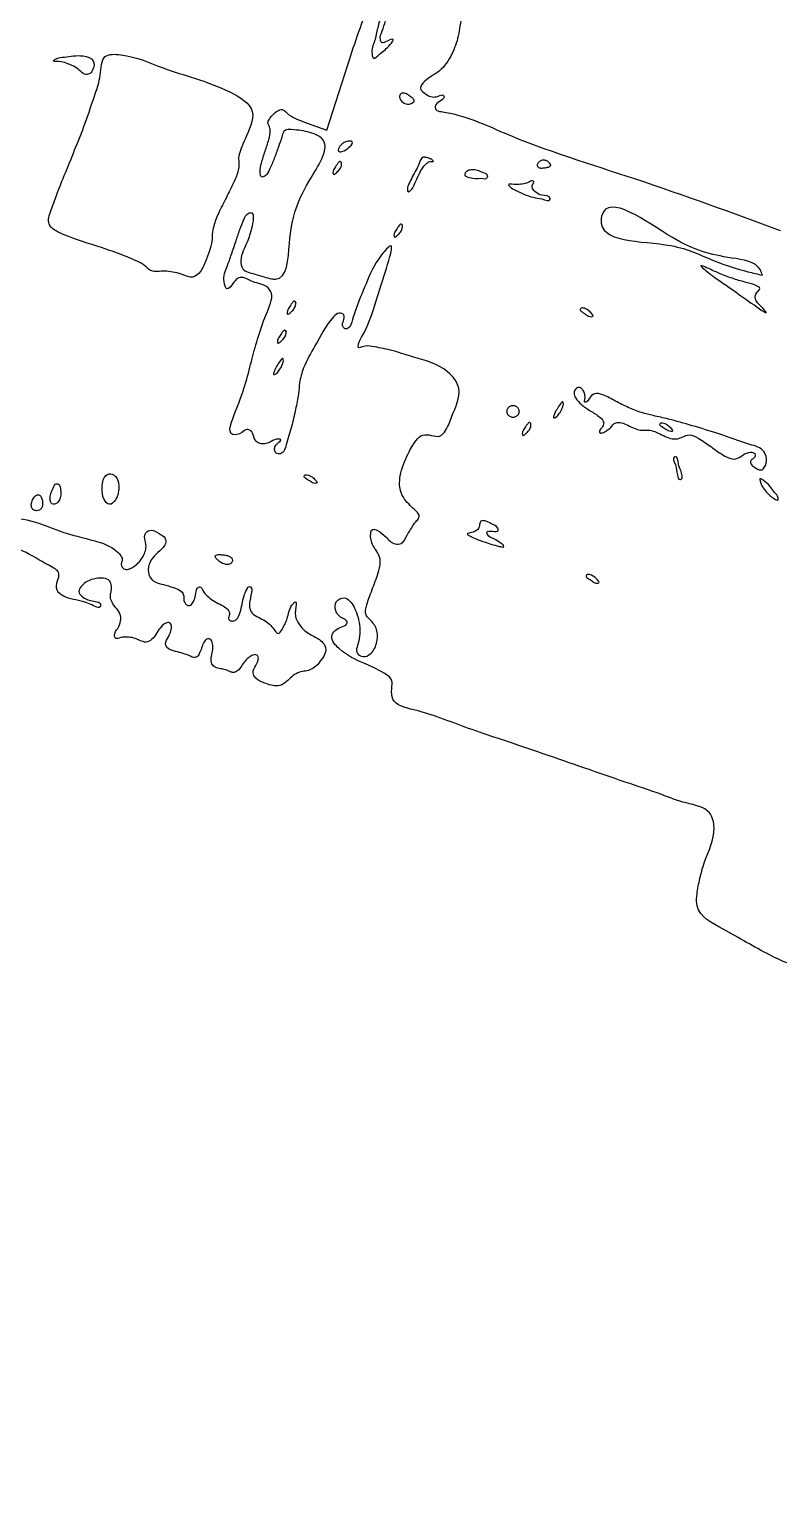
# Model space of a CAD drawing. Extents: x 75.6 to 113.1, y 82.9 to 117.5.
# Drawn here: x 89.19 to 93.35, y 94.57 to 102.77 of the extents above; entities that cross this region are included whole.
import ezdxf

# ---------------------------------------------------------------- set-up
doc = ezdxf.new("R2010")
doc.units = 0
doc.layers.add('Layer_1', color=7, linetype='CONTINUOUS')

msp = doc.modelspace()

# ---------------------------------------------------------------- linework, layer by layer
at = {"layer": 'Layer_1', "color": 7}
for points in [[(89.38389, 102.61503), (89.38386, 102.61473)], [(90.73305, 102.24678), (90.84183, 102.20868), (90.959092, 102.571328)], [(90.96582, 102.114307), (90.965595, 102.114232)], [(90.92466, 102.02877), (90.924885, 102.028545)], [(91.699207, 101.940773), (91.69893, 101.940998)], [(92.037577, 101.826307), (92.037757, 101.826683)], [(91.263345, 101.679847), (91.263645, 101.679622)], [(90.669938, 101.250855), (90.670163, 101.25063)], [(92.31384, 101.189032), (92.31414, 101.189258)], [(90.615637, 101.089448), (90.615862, 101.089223)], [(90.601012, 100.925168), (90.600862, 100.925243)], [(92.15808, 100.684785), (92.15793, 100.68486)], [(91.977217, 100.57611), (91.977442, 100.575885)], [(92.43255, 100.569217), (92.431957, 100.568962)], [(92.699227, 100.580138), (92.699002, 100.579913)], [(90.722122, 100.29156), (90.721972, 100.29126)], [(92.819107, 100.271062), (92.819107, 100.270927)], [(89.59326, 100.221255), (89.59356, 100.221037)], [(91.826032, 99.889335), (91.82574, 99.889185)], [(92.347313, 99.705968), (92.347462, 99.706268)], [(89.680252, 99.436733), (89.680822, 99.436965)]]:
    msp.add_lwpolyline(points, dxfattribs=at)
for points in [[(91.328212, 102.368303)], [(92.08536, 102.009945)], [(91.348492, 101.94837)], [(89.308965, 101.764515)], [(93.264622, 101.401163)], [(93.259155, 101.225318)], [(91.906567, 100.62711)], [(89.209162, 100.157895)], [(93.332392, 100.192065)], [(89.305567, 100.142602)], [(90.220515, 99.839445)]]:
    msp.add_lwpolyline(points, close=True, dxfattribs=at)
at = {"layer": 'Layer_1', "color": 1}
msp.add_open_spline([(106.074617, 88.715588), (104.249354, 87.36335), (100.649104, 84.696121), (94.172017, 82.903995), (87.750406, 83.03344), (82.005764, 85.283429), (77.720631, 89.422948), (75.517658, 94.943519), (75.68874, 101.044047), (78.085845, 106.95001), (82.368448, 112.0185), (88.034386, 115.689566), (94.438585, 117.565183), (100.87869, 117.414553), (106.619057, 115.169462), (110.904213, 111.029918), (113.111088, 105.504876), (112.923489, 99.423268), (110.593048, 93.440943), (107.612551, 90.323953), (106.074617, 88.715588)], degree=3, knots=[0, 0, 0, 0, 6.766367, 13.346357, 19.73316, 25.749556, 31.41027, 37.120766, 43.060724, 49.272926, 55.895829, 62.662196, 69.242186, 75.628989, 81.645385, 87.3061, 93.016595, 98.956553, 105.168756, 111.791658, 111.791658, 111.791658, 111.791658], dxfattribs=at)
at = {"layer": 'Layer_1', "color": 7}
for points, knots in [([(90.959092, 102.571328), (90.97928, 102.634116), (91.015385, 102.74641), (91.069424, 102.889132), (91.094122, 102.972795), (91.143576, 103.042677), (91.187122, 102.977557), (91.163227, 102.918457), (91.144131, 102.847317), (91.124357, 102.778389), (91.110507, 102.702608), (91.086873, 102.653506), (91.101755, 102.595888), (91.152626, 102.649641), (91.179258, 102.6616), (91.224046, 102.723737), (91.176682, 102.706397), (91.148986, 102.685961), (91.134027, 102.724349), (91.153062, 102.763127), (91.169858, 102.821713), (91.196478, 102.884738), (91.227517, 102.946896), (91.247016, 102.997152), (91.267053, 103.036762), (91.251894, 103.057571), (91.244708, 103.085285), (91.27041, 103.128864), (91.297251, 103.18881), (91.338028, 103.249148), (91.37694, 103.29285), (91.413659, 103.317346), (91.44271, 103.305802), (91.455417, 103.328178), (91.436062, 103.345159), (91.426396, 103.367662), (91.422219, 103.39085), (91.425058, 103.410476), (91.438099, 103.423494), (91.455549, 103.416881), (91.463797, 103.404311), (91.47655, 103.379911), (91.489924, 103.411924), (91.481784, 103.460204), (91.525559, 103.549224), (91.564714, 103.617662), (91.633817, 103.661946), (91.65306, 103.6334), (91.665883, 103.651565), (91.669179, 103.671459), (91.67017, 103.698352), (91.667546, 103.723498), (91.633166, 103.756216), (91.710754, 103.859096), (91.773177, 103.956088), (91.860498, 104.063501), (91.917131, 104.08636), (91.936537, 104.114216), (91.909357, 104.110767), (91.887925, 104.121341), (91.894189, 104.159132), (91.934473, 104.237309), (91.962976, 104.329551), (92.116173, 104.425895), (92.059299, 104.275529), (92.034571, 104.21002), (92.017267, 104.162211), (92.002423, 104.129629), (91.987639, 104.082666), (91.962152, 104.001098), (91.926895, 103.881628), (91.883643, 103.752844), (91.834152, 103.640166), (91.77508, 103.547238), (91.714648, 103.49571), (91.692169, 103.411126), (91.75163, 103.398579), (91.776863, 103.394234), (91.799546, 103.384405), (91.766372, 103.363061), (91.743146, 103.287073), (91.674909, 103.119537), (91.624378, 102.961453), (91.591986, 102.838004), (91.581834, 102.788351), (91.57202, 102.715059), (91.539973, 102.627497), (91.476891, 102.532256), (91.402277, 102.499903), (91.347975, 102.441131), (91.403101, 102.39815), (91.445051, 102.385709), (91.490691, 102.41108), (91.497225, 102.382212), (91.467293, 102.368938), (91.442039, 102.349685), (91.447042, 102.316122), (91.607888, 102.295003), (91.935417, 102.132573), (92.591307, 101.934884), (93.097022, 101.748864), (93.362617, 101.651167)], [0, 0, 0, 0, 0.199816, 0.357359, 0.438636, 0.496267, 0.535261, 0.616178, 0.680231, 0.757674, 0.831814, 0.906843, 0.929665, 0.969691, 1.049389, 1.082447, 1.116933, 1.147459, 1.166476, 1.215821, 1.27534, 1.349163, 1.421479, 1.48041, 1.51982, 1.535902, 1.553848, 1.602901, 1.67611, 1.756224, 1.817534, 1.854134, 1.880181, 1.892026, 1.918037, 1.943439, 1.967417, 1.987332, 2.001544, 2.015212, 2.035035, 2.053968, 2.068569, 2.109803, 2.217307, 2.330773, 2.383805, 2.39577, 2.408386, 2.43281, 2.462333, 2.48759, 2.505617, 2.594551, 2.773723, 2.922164, 2.962243, 2.976318, 2.995487, 3.015789, 3.043729, 3.091991, 3.289452, 3.357935, 3.481291, 3.555402, 3.608172, 3.628202, 3.663212, 3.755423, 3.884878, 4.036884, 4.162219, 4.254874, 4.360693, 4.409811, 4.467261, 4.494308, 4.507519, 4.51696, 4.585364, 4.759179, 5.047593, 5.087169, 5.141792, 5.19965, 5.30818, 5.421975, 5.522454, 5.566101, 5.617341, 5.682638, 5.713093, 5.722323, 5.757198, 5.792894, 5.810771, 5.844089, 6.213911, 6.986058, 7.84013, 7.84013, 7.84013, 7.84013]), ([(89.309017, 101.764553), (89.318907, 101.79153), (89.344389, 101.861046), (89.3911, 101.978177), (89.448707, 102.118313), (89.506305, 102.262825), (89.549635, 102.398494), (89.588468, 102.507098), (89.585898, 102.635228), (89.763481, 102.62802), (89.972297, 102.5276), (90.222222, 102.474604), (90.470643, 102.327019), (90.398815, 102.186236), (90.365322, 102.106654), (90.349379, 102.060737), (90.355051, 102.021468), (90.350055, 101.974456), (90.322596, 101.911639), (90.283427, 101.833972), (90.242929, 101.754338), (90.213946, 101.686098), (90.204378, 101.632016), (90.204838, 101.584816), (90.189409, 101.533914), (90.165491, 101.474697), (90.144442, 101.418218), (90.09333, 101.382075), (90.045321, 101.404135), (89.998551, 101.417458), (89.953978, 101.425147), (89.915196, 101.423186), (89.883479, 101.420917), (89.856059, 101.427959), (89.834585, 101.454111), (89.784682, 101.482187), (89.700799, 101.516488), (89.555615, 101.568322), (89.42379, 101.604226), (89.279054, 101.67476), (89.299567, 101.736313), (89.308965, 101.764515)], [0, 0, 0, 0, 0.086193, 0.222101, 0.378371, 0.540208, 0.690873, 0.79811, 0.905927, 0.992458, 1.239961, 1.633117, 1.799668, 1.958141, 2.018882, 2.068759, 2.098862, 2.136565, 2.209037, 2.302369, 2.398201, 2.477172, 2.523496, 2.56188, 2.618051, 2.680951, 2.754646, 2.796234, 2.849928, 2.897879, 2.945662, 2.983863, 3.013995, 3.041486, 3.064082, 3.113, 3.210923, 3.33767, 3.567492, 3.660654, 3.739431, 3.739431, 3.739431, 3.739431]), ([(89.38386, 102.61473), (89.416746, 102.62036), (89.469273, 102.629353), (89.554803, 102.606037), (89.547199, 102.547435), (89.523637, 102.517993), (89.490681, 102.518054), (89.466593, 102.542869), (89.434876, 102.566188), (89.391914, 102.582511), (89.363535, 102.591722), (89.311567, 102.589336), (89.346947, 102.61324), (89.36747, 102.614234), (89.38389, 102.61503)], [0, 0, 0, 0, 0.103657, 0.165569, 0.218628, 0.247708, 0.271869, 0.306687, 0.346795, 0.392117, 0.434662, 0.464812, 0.478088, 0.531225, 0.531225, 0.531225, 0.531225]), ([(91.328227, 102.368378), (91.327618, 102.3718), (91.325846, 102.381746), (91.30995, 102.393862), (91.291794, 102.407281), (91.270944, 102.416833), (91.249566, 102.411896), (91.243079, 102.386305), (91.262819, 102.360404), (91.299417, 102.347103), (91.319014, 102.36153), (91.328212, 102.368303)], [0, 0, 0, 0, 0.010192, 0.029616, 0.055911, 0.07971, 0.096248, 0.113675, 0.148039, 0.184702, 0.217138, 0.217138, 0.217138, 0.217138]), ([(94.470547, 95.12892), (94.473179, 95.140904), (94.478858, 95.166776), (94.492718, 95.20427), (94.510922, 95.238669), (94.525767, 95.271854), (94.516657, 95.307593), (94.487752, 95.327194), (94.459971, 95.349969), (94.443441, 95.38318), (94.440048, 95.458662), (94.514474, 95.591561), (94.587458, 95.787085), (94.676346, 95.947994), (94.719291, 96.041084), (94.736421, 96.074401), (94.722987, 96.098282), (94.688604, 96.123174), (94.741734, 96.194631), (94.781319, 96.248296), (94.823733, 96.299235), (94.847018, 96.331832), (94.843028, 96.358443), (94.82733, 96.369388), (94.829109, 96.389945), (94.856493, 96.429988), (94.895773, 96.520425), (94.938385, 96.656798), (94.961307, 96.787896), (94.984388, 96.895513), (95.015207, 96.978165), (95.055251, 97.056187), (95.088518, 97.121519), (95.112073, 97.17117), (95.105498, 97.217743), (95.075017, 97.265643), (95.106138, 97.332158), (95.148743, 97.373045), (95.195675, 97.370854), (95.207455, 97.412001), (95.194361, 97.451729), (95.190595, 97.501969), (95.203494, 97.549728), (95.226387, 97.588285), (95.272055, 97.618106), (95.23214, 97.664515), (95.125774, 97.673651), (95.023514, 97.716698), (94.889394, 97.756409), (94.900167, 97.825123), (94.906815, 97.858149), (94.901487, 97.888072), (94.875299, 97.882984), (94.846778, 97.877007), (94.802468, 97.886067), (94.755683, 97.90334), (94.708539, 97.920378), (94.665629, 97.924716), (94.634616, 97.917755), (94.617406, 97.898238), (94.629393, 97.87797), (94.65359, 97.876178), (94.678968, 97.86705), (94.699072, 97.848445), (94.712398, 97.812371), (94.676211, 97.763315), (94.607253, 97.74475), (94.547414, 97.760418), (94.505493, 97.779301), (94.473787, 97.77562), (94.454955, 97.754764), (94.436029, 97.733921), (94.404028, 97.730439), (94.363721, 97.748516), (94.297844, 97.768773), (94.240444, 97.688423), (94.244734, 97.590834), (94.252119, 97.479532), (94.202234, 97.363597), (94.131585, 97.277989), (94.065326, 97.210388), (94.006705, 97.176777), (93.950414, 97.177744), (93.900088, 97.182314), (93.853084, 97.175676), (93.813215, 97.160252), (93.768932, 97.134414), (93.719571, 97.194623), (93.68591, 97.261769), (93.646254, 97.345733), (93.626237, 97.4176), (93.617077, 97.476441), (93.640778, 97.528223), (93.582861, 97.558758), (93.470716, 97.53966), (93.273856, 97.630764), (93.088508, 97.742684), (92.896574, 97.8419), (92.898745, 97.959238), (92.914751, 98.040417), (92.946289, 98.167662), (93.012288, 98.285525), (92.974864, 98.440227), (92.833368, 98.461107), (92.684758, 98.521427), (92.493893, 98.583355), (92.275245, 98.66035), (92.046786, 98.738436), (91.838909, 98.810499), (91.594232, 98.889191), (91.414808, 98.967056), (91.204015, 99.011587), (91.20158, 99.097043), (91.211201, 99.156055), (91.137779, 99.20378), (91.037348, 99.247694), (90.932316, 99.293515), (90.845236, 99.393348), (90.908782, 99.444607), (90.953136, 99.451916), (90.957951, 99.480543), (90.919293, 99.49492), (90.887859, 99.528374), (90.88519, 99.589261), (90.951996, 99.621441), (91.007434, 99.539652), (91.03107, 99.44831), (91.023087, 99.363987), (91.000054, 99.303964), (91.034926, 99.274124), (91.087559, 99.286366), (91.121494, 99.34558), (91.13026, 99.419921), (91.097126, 99.474659), (91.050787, 99.510977), (91.06791, 99.585713), (91.09873, 99.66212), (91.130076, 99.745773), (91.145305, 99.817268), (91.123752, 99.863796), (91.098432, 99.894214), (91.087266, 99.928799), (91.083995, 99.958641), (91.093726, 99.994065), (91.137481, 99.977386), (91.171217, 99.946585), (91.20892, 99.902608), (91.268109, 99.905436), (91.286584, 99.955221), (91.313587, 99.993654), (91.33167, 100.027335), (91.353701, 100.044942), (91.357126, 100.068745), (91.339195, 100.090417), (91.3005, 100.123876), (91.245317, 100.183817), (91.24493, 100.298992), (91.288025, 100.395709), (91.327075, 100.47308), (91.373952, 100.519653), (91.423097, 100.51086), (91.471827, 100.498089), (91.515192, 100.549493), (91.542116, 100.637801), (91.605047, 100.759119), (91.495561, 100.902948), (91.343671, 100.936681), (91.206171, 100.985469), (91.10848, 101.002359), (91.054989, 101.012079), (91.013445, 100.991755), (91.021267, 101.035503), (91.06249, 101.0948), (91.118446, 101.256998), (91.151091, 101.370978), (91.227106, 101.609076), (91.107712, 101.473315), (91.065677, 101.363624), (91.008219, 101.231158), (90.983633, 101.147727), (90.9711, 101.109849), (90.944163, 101.098608), (90.932236, 101.114419), (90.928022, 101.131087), (90.936585, 101.151659), (90.946356, 101.183245), (90.904939, 101.197427), (90.840502, 101.129473), (90.787204, 101.02435), (90.715073, 100.904072), (90.690202, 100.811383), (90.685531, 100.732618), (90.667813, 100.651788), (90.647015, 100.554542), (90.620277, 100.478316), (90.604183, 100.409776), (90.565145, 100.404347), (90.549484, 100.424548), (90.553654, 100.449173), (90.565142, 100.465962), (90.595219, 100.487121), (90.560564, 100.492473), (90.533099, 100.473827), (90.492269, 100.459603), (90.449807, 100.469174), (90.434925, 100.503869), (90.426656, 100.536298), (90.393307, 100.548285), (90.367976, 100.518121), (90.274976, 100.501681), (90.379369, 100.740074), (90.420176, 100.919451), (90.482875, 101.14077), (90.555176, 101.300019), (90.495432, 101.349707), (90.452629, 101.357628), (90.417561, 101.370607), (90.390629, 101.385225), (90.365328, 101.392386), (90.341217, 101.382176), (90.321908, 101.357491), (90.28562, 101.304453), (90.261241, 101.388225), (90.287199, 101.444091), (90.313013, 101.521176), (90.337637, 101.590113), (90.358254, 101.657405), (90.379223, 101.708307), (90.395765, 101.745637), (90.432561, 101.75381), (90.4345, 101.705013), (90.42324, 101.656602), (90.39962, 101.574945), (90.357643, 101.507904), (90.37051, 101.422333), (90.438061, 101.411233), (90.489367, 101.392661), (90.527787, 101.382636), (90.623745, 101.369808), (90.632238, 101.692412), (90.695707, 101.861504), (90.879778, 102.140114), (90.745392, 102.200647), (90.681238, 102.209561), (90.599932, 102.215095), (90.591496, 102.160054), (90.570666, 102.113878), (90.552077, 102.052014), (90.527131, 101.997615), (90.510961, 101.95782), (90.474126, 101.941254), (90.469992, 101.986824), (90.47906, 102.029111), (90.499443, 102.091777), (90.518858, 102.150519), (90.531173, 102.199173), (90.524347, 102.229741), (90.510763, 102.248952), (90.524621, 102.273598), (90.542664, 102.297106), (90.56621, 102.315677), (90.591724, 102.327731), (90.612563, 102.312283), (90.634851, 102.28881), (90.679442, 102.268252), (90.714112, 102.254365), (90.73305, 102.24678)], [0, 0, 0, 0, 0.036802, 0.079449, 0.119081, 0.154519, 0.185178, 0.220216, 0.255904, 0.292607, 0.327269, 0.478432, 0.730351, 0.96461, 1.015957, 1.050013, 1.063773, 1.095028, 1.161956, 1.264615, 1.321275, 1.359686, 1.378839, 1.39473, 1.412069, 1.43312, 1.541183, 1.704506, 1.861706, 1.939916, 2.0343, 2.125484, 2.201836, 2.257361, 2.283362, 2.340118, 2.416315, 2.47851, 2.50987, 2.537009, 2.587679, 2.637258, 2.685573, 2.731495, 2.778985, 2.807292, 2.883153, 3.090917, 3.173676, 3.231471, 3.266106, 3.286535, 3.302641, 3.333468, 3.379328, 3.432476, 3.484725, 3.529035, 3.559455, 3.579361, 3.593969, 3.619154, 3.647591, 3.674438, 3.698814, 3.756109, 3.827963, 3.904135, 3.936472, 3.965306, 3.991934, 4.018604, 4.047591, 4.080163, 4.15343, 4.22542, 4.330507, 4.446022, 4.554691, 4.698618, 4.777491, 4.838962, 4.894031, 4.942349, 4.991554, 5.032872, 5.075486, 5.123157, 5.229251, 5.317925, 5.396959, 5.451507, 5.499927, 5.534014, 5.617198, 5.842203, 6.13624, 6.329588, 6.38371, 6.473218, 6.580428, 6.775877, 6.864631, 7.004504, 7.148377, 7.362145, 7.599533, 7.846324, 8.084756, 8.263207, 8.604697, 8.735217, 8.793173, 8.841572, 8.901838, 9.024406, 9.181432, 9.263991, 9.341122, 9.371033, 9.385609, 9.413431, 9.474715, 9.521612, 9.571616, 9.646974, 9.763424, 9.863937, 9.902955, 9.936203, 9.977913, 10.047747, 10.126321, 10.19112, 10.233038, 10.289911, 10.393022, 10.491968, 10.557558, 10.603335, 10.639598, 10.676395, 10.708181, 10.735439, 10.761771, 10.820418, 10.886199, 10.9198, 10.976928, 11.024536, 11.065152, 11.09016, 11.105374, 11.131692, 11.168276, 11.263063, 11.361205, 11.492381, 11.577283, 11.626241, 11.672822, 11.719297, 11.764761, 11.851146, 12.009941, 12.122043, 12.333583, 12.462616, 12.564996, 12.620505, 12.642148, 12.662907, 12.714681, 12.891377, 13.11086, 13.238705, 13.309681, 13.492037, 13.661256, 13.720413, 13.757729, 13.776108, 13.792428, 13.808792, 13.82612, 13.859833, 13.887625, 13.926449, 14.116967, 14.255362, 14.341162, 14.402124, 14.491354, 14.589852, 14.695892, 14.748097, 14.773998, 14.794074, 14.81515, 14.841973, 14.867212, 14.879072, 14.922039, 14.972159, 15.003389, 15.041334, 15.0774, 15.09858, 15.131815, 15.185319, 15.314784, 15.622537, 15.897971, 16.012578, 16.063152, 16.103977, 16.143833, 16.174253, 16.196452, 16.220036, 16.245945, 16.299245, 16.34049, 16.429542, 16.500225, 16.579669, 16.650674, 16.709996, 16.747193, 16.768116, 16.797892, 16.856959, 16.936047, 17.04362, 17.091916, 17.163909, 17.218298, 17.261148, 17.283527, 17.49647, 17.884664, 18.106986, 18.171919, 18.272118, 18.330899, 18.363479, 18.420094, 18.48843, 18.555033, 18.598658, 18.619972, 18.646693, 18.698495, 18.767495, 18.836423, 18.887817, 18.913456, 18.929089, 18.953371, 18.987214, 19.020731, 19.044841, 19.061858, 19.092644, 19.143777, 19.20533, 19.20533, 19.20533, 19.20533]), ([(90.965595, 102.114232), (90.972137, 102.118973), (90.981876, 102.126031), (90.987574, 102.14714), (90.965949, 102.149002), (90.948719, 102.144613), (90.928463, 102.13464), (90.913633, 102.119089), (90.897612, 102.087447), (90.93963, 102.087882), (90.95492, 102.10331), (90.96582, 102.114307)], [0, 0, 0, 0, 0.024686, 0.036748, 0.051494, 0.073629, 0.095695, 0.114863, 0.14464, 0.163584, 0.210614, 0.210614, 0.210614, 0.210614]), ([(90.924885, 102.028545), (90.922372, 102.031359), (90.915513, 102.039042), (90.899229, 102.019235), (90.889186, 101.999733), (90.87457, 101.981242), (90.878863, 101.95718), (90.899757, 101.975458), (90.912513, 101.988225), (90.925173, 102.00888), (90.924816, 102.022701), (90.92466, 102.02877)], [0, 0, 0, 0, 0.00982, 0.026804, 0.056447, 0.085105, 0.094992, 0.113073, 0.138676, 0.161706, 0.179734, 0.179734, 0.179734, 0.179734]), ([(91.348417, 101.9484), (91.355436, 101.964144), (91.368012, 101.992354), (91.39464, 102.02292), (91.41437, 102.038564), (91.438155, 102.030658), (91.429248, 102.045488), (91.413374, 102.049776), (91.394227, 102.057901), (91.373414, 102.05903), (91.361404, 102.04305), (91.355888, 102.018321), (91.338327, 101.986076), (91.318116, 101.949731), (91.300322, 101.912798), (91.289481, 101.889093), (91.29137, 101.859533), (91.316558, 101.879315), (91.328968, 101.906128), (91.34129, 101.932788), (91.348492, 101.94837)], [0, 0, 0, 0, 0.051623, 0.092494, 0.118189, 0.130758, 0.136853, 0.157165, 0.181826, 0.199937, 0.213078, 0.237286, 0.276225, 0.321651, 0.363801, 0.39468, 0.410074, 0.426048, 0.46157, 0.511541, 0.511541, 0.511541, 0.511541]), ([(92.08536, 102.009945), (92.085508, 102.012905), (92.085883, 102.020394), (92.07621, 102.03036), (92.064322, 102.040478), (92.046752, 102.045308), (92.028891, 102.039602), (92.0167, 102.027076), (92.010958, 102.010518), (92.021843, 101.996577), (92.040169, 101.995263), (92.058272, 101.997813), (92.075059, 102.001216), (92.082455, 102.007483), (92.08536, 102.009945)], [0, 0, 0, 0, 0.008602, 0.02176, 0.038567, 0.056058, 0.073515, 0.09198, 0.107649, 0.120742, 0.138462, 0.159366, 0.176819, 0.188113, 0.188113, 0.188113, 0.188113]), ([(91.69893, 101.940998), (91.71299, 101.938256), (91.730867, 101.934771), (91.741715, 101.962957), (91.707197, 101.971876), (91.682723, 101.985969), (91.652232, 101.988864), (91.625841, 101.985791), (91.597399, 101.956541), (91.651576, 101.937987), (91.68015, 101.939658), (91.699207, 101.940773)], [0, 0, 0, 0, 0.035225, 0.044787, 0.077561, 0.109124, 0.139258, 0.163957, 0.19248, 0.223981, 0.287072, 0.287072, 0.287072, 0.287072]), ([(92.037757, 101.826682), (92.058987, 101.818372), (92.082687, 101.809095), (92.085573, 101.845253), (92.036675, 101.840572), (92.007903, 101.860132), (91.983858, 101.880405), (91.981869, 101.904334), (91.99818, 101.920304), (91.980694, 101.930859), (91.963353, 101.915065), (91.936567, 101.909294), (91.903423, 101.905053), (91.880996, 101.905765), (91.847551, 101.911342), (91.866979, 101.884961), (91.894682, 101.873165), (91.939078, 101.850103), (91.987814, 101.834276), (92.021798, 101.828834), (92.037577, 101.826307)], [0, 0, 0, 0, 0.045938, 0.051284, 0.098969, 0.137543, 0.16577, 0.186468, 0.205211, 0.213311, 0.235909, 0.264459, 0.297954, 0.33006, 0.34891, 0.362367, 0.400176, 0.451568, 0.506732, 0.554548, 0.554548, 0.554548, 0.554548]), ([(93.264622, 101.40117), (93.261336, 101.411456), (93.240189, 101.477651), (93.010458, 101.505909), (92.79434, 101.561465), (92.398197, 101.868245), (92.340011, 101.578457), (92.748006, 101.605699), (92.972897, 101.484285), (93.148738, 101.428575), (93.237801, 101.407507), (93.264622, 101.401163)], [0, 0, 0, 0, 0.031631, 0.203564, 0.55355, 0.964319, 0.983355, 1.397793, 1.658476, 1.850992, 1.933949, 1.933949, 1.933949, 1.933949]), ([(91.263645, 101.679622), (91.261131, 101.682436), (91.254267, 101.690121), (91.237965, 101.670309), (91.227864, 101.650825), (91.213257, 101.632319), (91.217548, 101.608258), (91.238442, 101.626535), (91.251198, 101.639303), (91.263858, 101.659957), (91.263501, 101.673779), (91.263345, 101.679847)], [0, 0, 0, 0, 0.009822, 0.026822, 0.056493, 0.085151, 0.095039, 0.113119, 0.138722, 0.161752, 0.17978, 0.17978, 0.17978, 0.17978]), ([(93.259102, 101.225385), (93.2491, 101.234748), (93.232035, 101.250722), (93.219274, 101.284539), (93.234345, 101.306551), (93.258873, 101.329402), (93.212525, 101.35403), (93.165233, 101.362264), (93.094658, 101.384616), (93.019797, 101.412507), (92.976426, 101.433888), (92.907074, 101.464411), (92.975222, 101.404932), (93.054519, 101.351457), (93.134354, 101.295369), (93.312093, 101.169098), (93.271102, 101.21263), (93.259155, 101.225318)], [0, 0, 0, 0, 0.041457, 0.070729, 0.096226, 0.120814, 0.14838, 0.213402, 0.284767, 0.366027, 0.439902, 0.473471, 0.509875, 0.608509, 0.82285, 0.920395, 0.96052, 0.96052, 0.96052, 0.96052]), ([(90.670163, 101.25063), (90.66765, 101.253444), (90.660791, 101.261127), (90.644507, 101.24132), (90.634464, 101.221818), (90.619848, 101.203327), (90.624141, 101.179265), (90.645034, 101.197543), (90.657791, 101.21031), (90.67045, 101.230965), (90.670094, 101.244786), (90.669938, 101.250855)], [0, 0, 0, 0, 0.00982, 0.026804, 0.056447, 0.085105, 0.094992, 0.113073, 0.138676, 0.161706, 0.179734, 0.179734, 0.179734, 0.179734]), ([(92.31414, 101.189258), (92.308242, 101.195612), (92.297037, 101.207681), (92.277481, 101.217253), (92.259091, 101.222623), (92.246789, 101.20851), (92.266328, 101.19335), (92.285877, 101.18278), (92.304462, 101.168152), (92.328284, 101.172752), (92.319511, 101.18264), (92.31384, 101.189032)], [0, 0, 0, 0, 0.025603, 0.048633, 0.066661, 0.076483, 0.093455, 0.123053, 0.151712, 0.161599, 0.179679, 0.179679, 0.179679, 0.179679]), ([(90.615862, 101.089223), (90.61335, 101.092037), (90.606491, 101.099719), (90.590207, 101.079913), (90.580164, 101.06041), (90.565548, 101.04192), (90.569841, 101.017858), (90.590734, 101.036135), (90.603491, 101.048903), (90.61615, 101.069557), (90.615794, 101.083379), (90.615637, 101.089448)], [0, 0, 0, 0, 0.00982, 0.026804, 0.056447, 0.085105, 0.094992, 0.113073, 0.138676, 0.161706, 0.179734, 0.179734, 0.179734, 0.179734]), ([(90.600862, 100.925243), (90.600696, 100.930986), (90.600318, 100.943975), (90.577513, 100.919818), (90.565738, 100.89729), (90.552426, 100.875694), (90.542312, 100.844207), (90.566795, 100.855473), (90.578046, 100.873008), (90.594268, 100.897632), (90.598832, 100.916263), (90.601012, 100.925168)], [0, 0, 0, 0, 0.012829, 0.029014, 0.065648, 0.102027, 0.118212, 0.13115, 0.158585, 0.188579, 0.216036, 0.216036, 0.216036, 0.216036]), ([(92.431957, 100.568962), (92.43786, 100.573824), (92.45175, 100.585265), (92.484046, 100.58112), (92.516351, 100.566558), (92.550413, 100.549672), (92.583241, 100.53896), (92.612495, 100.540144), (92.642389, 100.539941), (92.676729, 100.528203), (92.713263, 100.508964), (92.751442, 100.492482), (92.790866, 100.487823), (92.823119, 100.503467), (92.86211, 100.520357), (92.919234, 100.489743), (92.981378, 100.445831), (93.04253, 100.400414), (93.102539, 100.371082), (93.141975, 100.390854), (93.167909, 100.410097), (93.193297, 100.417586), (93.214491, 100.416587), (93.227268, 100.404084), (93.223013, 100.387555), (93.209153, 100.379824), (93.194472, 100.367283), (93.201572, 100.345839), (93.22383, 100.33247), (93.251582, 100.309377), (93.28551, 100.337692), (93.290681, 100.378822), (93.270111, 100.43896), (93.159337, 100.469029), (93.033051, 100.518064), (92.879234, 100.562593), (92.757943, 100.598433), (92.663587, 100.618514), (92.587981, 100.637), (92.518374, 100.664849), (92.446711, 100.700736), (92.38971, 100.734667), (92.332239, 100.749157), (92.301878, 100.722187), (92.294474, 100.69846), (92.272839, 100.692844), (92.27918, 100.718081), (92.277696, 100.736704), (92.270061, 100.759332), (92.25702, 100.775295), (92.237782, 100.778999), (92.223024, 100.766637), (92.212842, 100.744562), (92.227642, 100.711094), (92.260055, 100.678586), (92.308852, 100.645278), (92.354009, 100.620431), (92.388978, 100.583772), (92.374283, 100.553266), (92.357989, 100.54073), (92.358721, 100.521169), (92.380048, 100.525899), (92.397081, 100.534648), (92.417995, 100.549519), (92.427846, 100.562851), (92.43255, 100.569217)], [0, 0, 0, 0, 0.022175, 0.052186, 0.089647, 0.130014, 0.166105, 0.191413, 0.217339, 0.255347, 0.29853, 0.341347, 0.380356, 0.411853, 0.448154, 0.501351, 0.590181, 0.681711, 0.734375, 0.774312, 0.805046, 0.831943, 0.852138, 0.866087, 0.878721, 0.896468, 0.913589, 0.930095, 0.953824, 0.994248, 1.017106, 1.069676, 1.110101, 1.197092, 1.378907, 1.535428, 1.671991, 1.759176, 1.824691, 1.905121, 1.98377, 2.063521, 2.108738, 2.146338, 2.17193, 2.180906, 2.19824, 2.223002, 2.246508, 2.266544, 2.282489, 2.299068, 2.320177, 2.351158, 2.399497, 2.459088, 2.525108, 2.56146, 2.591162, 2.612612, 2.622639, 2.637211, 2.661203, 2.687189, 2.71094, 2.71094, 2.71094, 2.71094]), ([(91.906567, 100.62711), (91.9087, 100.632655), (91.912908, 100.643598), (91.907783, 100.661302), (91.895107, 100.67407), (91.877552, 100.678693), (91.860106, 100.674037), (91.847294, 100.66121), (91.842689, 100.643702), (91.847333, 100.626249), (91.860191, 100.613428), (91.877561, 100.608882), (91.895463, 100.613291), (91.902827, 100.622455), (91.906567, 100.62711)], [0, 0, 0, 0, 0.017416, 0.034366, 0.051863, 0.069294, 0.086261, 0.103734, 0.121166, 0.138132, 0.155606, 0.173021, 0.189972, 0.207468, 0.207468, 0.207468, 0.207468]), ([(92.15793, 100.68486), (92.157763, 100.690603), (92.157386, 100.703592), (92.13458, 100.679435), (92.122806, 100.656907), (92.109493, 100.635312), (92.09938, 100.603825), (92.123862, 100.61509), (92.135113, 100.632625), (92.151336, 100.65725), (92.155899, 100.675881), (92.15808, 100.684785)], [0, 0, 0, 0, 0.012829, 0.029014, 0.065648, 0.102027, 0.118212, 0.13115, 0.158585, 0.188579, 0.216036, 0.216036, 0.216036, 0.216036]), ([(91.977442, 100.575885), (91.97493, 100.578699), (91.968071, 100.586382), (91.951787, 100.566575), (91.941744, 100.547072), (91.927128, 100.528582), (91.931421, 100.50452), (91.952301, 100.522794), (91.965087, 100.535535), (91.977729, 100.556206), (91.977374, 100.570036), (91.977217, 100.57611)], [0, 0, 0, 0, 0.00982, 0.026804, 0.056447, 0.085105, 0.094992, 0.113073, 0.138652, 0.161696, 0.179741, 0.179741, 0.179741, 0.179741]), ([(92.699002, 100.579913), (92.705037, 100.579913), (92.718798, 100.579915), (92.739368, 100.567499), (92.752403, 100.555026), (92.77052, 100.534132), (92.746482, 100.529899), (92.72805, 100.544378), (92.708638, 100.554526), (92.688913, 100.570654), (92.696469, 100.577601), (92.699227, 100.580138)], [0, 0, 0, 0, 0.017955, 0.040946, 0.066428, 0.084441, 0.094376, 0.122923, 0.152398, 0.169403, 0.17918, 0.17918, 0.17918, 0.17918]), ([(92.819107, 100.270927), (92.818994, 100.275903), (92.818656, 100.290739), (92.810459, 100.318582), (92.794034, 100.346916), (92.794167, 100.396078), (92.760476, 100.387246), (92.789419, 100.334874), (92.786963, 100.306281), (92.799728, 100.257522), (92.814129, 100.267584), (92.819107, 100.271062)], [0, 0, 0, 0, 0.014959, 0.044609, 0.083092, 0.128096, 0.13308, 0.177978, 0.235028, 0.264185, 0.279591, 0.279591, 0.279591, 0.279591]), ([(89.305567, 100.142595), (89.304768, 100.150206), (89.302972, 100.167289), (89.309496, 100.194489), (89.32166, 100.217894), (89.331933, 100.244052), (89.357979, 100.239861), (89.361331, 100.21228), (89.365877, 100.185657), (89.360021, 100.157715), (89.347321, 100.136902), (89.330576, 100.125902), (89.312175, 100.127833), (89.307829, 100.137548), (89.305567, 100.142602)], [0, 0, 0, 0, 0.022909, 0.051424, 0.080812, 0.107463, 0.120077, 0.147335, 0.176742, 0.205255, 0.229737, 0.248461, 0.262754, 0.278258, 0.278258, 0.278258, 0.278258]), ([(89.59356, 100.221037), (89.594235, 100.235281), (89.595361, 100.259049), (89.610999, 100.289884), (89.645216, 100.301594), (89.684735, 100.271687), (89.687515, 100.212273), (89.679181, 100.159879), (89.633559, 100.11376), (89.592728, 100.163599), (89.593055, 100.198993), (89.59326, 100.221255)], [0, 0, 0, 0, 0.042645, 0.071162, 0.097691, 0.13992, 0.196915, 0.264458, 0.306454, 0.346508, 0.414406, 0.414406, 0.414406, 0.414406]), ([(90.721972, 100.29126), (90.728007, 100.291261), (90.741768, 100.291263), (90.762338, 100.278847), (90.775373, 100.266374), (90.793491, 100.245479), (90.769452, 100.241246), (90.75101, 100.25574), (90.731555, 100.265883), (90.711808, 100.282047), (90.719366, 100.289017), (90.722122, 100.29156)], [0, 0, 0, 0, 0.017955, 0.040946, 0.066428, 0.084441, 0.094376, 0.122923, 0.152453, 0.169499, 0.179288, 0.179288, 0.179288, 0.179288]), ([(93.332422, 100.19205), (93.319537, 100.211032), (93.301308, 100.237887), (93.239697, 100.283403), (93.260377, 100.228702), (93.278749, 100.204296), (93.304898, 100.175408), (93.324499, 100.161225), (93.353647, 100.144159), (93.351252, 100.173384), (93.340492, 100.184042), (93.332392, 100.192065)], [0, 0, 0, 0, 0.080445, 0.113811, 0.150722, 0.186592, 0.224239, 0.256519, 0.277125, 0.288683, 0.323869, 0.323869, 0.323869, 0.323869]), ([(89.209162, 100.15782), (89.213493, 100.164591), (89.220817, 100.176043), (89.241915, 100.182903), (89.256416, 100.167255), (89.261738, 100.147479), (89.263252, 100.126122), (89.258812, 100.106653), (89.245634, 100.093798), (89.228657, 100.090138), (89.210729, 100.094361), (89.198573, 100.11135), (89.198703, 100.134846), (89.205471, 100.149761), (89.209162, 100.157895)], [0, 0, 0, 0, 0.023815, 0.040277, 0.057444, 0.079777, 0.101989, 0.121166, 0.137641, 0.154103, 0.171491, 0.189742, 0.211957, 0.23861, 0.23861, 0.23861, 0.23861]), ([(89.680822, 99.436965), (89.687093, 99.450481), (89.698938, 99.476015), (89.695405, 99.519868), (89.670537, 99.551165), (89.64724, 99.579132), (89.635301, 99.611935), (89.648265, 99.650026), (89.6451, 99.718267), (89.546827, 99.718761), (89.489245, 99.690958), (89.456895, 99.641033), (89.486718, 99.607833), (89.523137, 99.58597), (89.586629, 99.587066), (89.58335, 99.541809), (89.487429, 99.596361), (89.428292, 99.589957), (89.332471, 99.637317), (89.34278, 99.69742), (89.364614, 99.75395), (89.255641, 99.80646), (89.164894, 99.873942), (88.868508, 99.970298), (89.121408, 100.086793), (89.30932, 99.982292), (89.533186, 99.93092), (89.655315, 99.892495), (89.712812, 99.826032), (89.697255, 99.796628), (89.701862, 99.779453), (89.723447, 99.75665), (89.78152, 99.781931), (89.82234, 99.831016), (89.846187, 99.89901), (89.817386, 99.955439), (89.864543, 99.994224), (89.905548, 99.96435), (89.948116, 99.945372), (89.947751, 99.898502), (89.898344, 99.855915), (89.841483, 99.800643), (89.85427, 99.697422), (89.938395, 99.680511), (89.996701, 99.661976), (90.037566, 99.644818), (90.048432, 99.617254), (90.044984, 99.595781), (90.053868, 99.578206), (90.065949, 99.562145), (90.08952, 99.565138), (90.102836, 99.590282), (90.115269, 99.621874), (90.113976, 99.654719), (90.142066, 99.675632), (90.154063, 99.640475), (90.176738, 99.617667), (90.209284, 99.590189), (90.247012, 99.571892), (90.279455, 99.555172), (90.301853, 99.533324), (90.301944, 99.509854), (90.292584, 99.493975), (90.302343, 99.478721), (90.322052, 99.475324), (90.346192, 99.489635), (90.362095, 99.525209), (90.371112, 99.568954), (90.38042, 99.616105), (90.392544, 99.645687), (90.408097, 99.674565), (90.427922, 99.659859), (90.423098, 99.632705), (90.417156, 99.598671), (90.407318, 99.558223), (90.425036, 99.516703), (90.462693, 99.498295), (90.499564, 99.479818), (90.531786, 99.454486), (90.549758, 99.429572), (90.573663, 99.397212), (90.605355, 99.4497), (90.627936, 99.499196), (90.634891, 99.556012), (90.678925, 99.597148), (90.663176, 99.5249), (90.671109, 99.484154), (90.706195, 99.430148), (90.761228, 99.395475), (90.817598, 99.369643), (90.845753, 99.315321), (90.819119, 99.271295), (90.792068, 99.234474), (90.759541, 99.207796), (90.723474, 99.198822), (90.687892, 99.193907), (90.654133, 99.175019), (90.625701, 99.146932), (90.593431, 99.118666), (90.544444, 99.115043), (90.496344, 99.132486), (90.45038, 99.149648), (90.425011, 99.19291), (90.44752, 99.227901), (90.460615, 99.255796), (90.46371, 99.283631), (90.440644, 99.294381), (90.417027, 99.281371), (90.392359, 99.262359), (90.373022, 99.233821), (90.355534, 99.208197), (90.334947, 99.190512), (90.311593, 99.191011), (90.291631, 99.203231), (90.264949, 99.210065), (90.236592, 99.21436), (90.207544, 99.225297), (90.195971, 99.258055), (90.203393, 99.29191), (90.210225, 99.326977), (90.207983, 99.356085), (90.196476, 99.380427), (90.171671, 99.378037), (90.156168, 99.356188), (90.145822, 99.327164), (90.135958, 99.298731), (90.122046, 99.275469), (90.098477, 99.272999), (90.076057, 99.288192), (90.041341, 99.296689), (90.001638, 99.310288), (89.959929, 99.316465), (89.939146, 99.356071), (89.962682, 99.388008), (89.97601, 99.42031), (89.981104, 99.447809), (89.969969, 99.472564), (89.941766, 99.466666), (89.919322, 99.444776), (89.89578, 99.411048), (89.875084, 99.375091), (89.83704, 99.354858), (89.802835, 99.370255), (89.769868, 99.385002), (89.731988, 99.389195), (89.700387, 99.388622), (89.666175, 99.373104), (89.658046, 99.408997), (89.670957, 99.425122), (89.680252, 99.436733)], [0, 0, 0, 0, 0.044222, 0.083543, 0.124137, 0.161027, 0.194184, 0.221455, 0.282128, 0.359855, 0.452272, 0.48354, 0.512863, 0.56711, 0.629016, 0.634236, 0.692983, 0.819132, 0.895592, 0.946889, 0.986649, 1.059959, 1.229012, 1.466677, 1.547534, 1.888417, 2.092225, 2.228498, 2.28756, 2.304901, 2.321308, 2.337656, 2.392857, 2.470934, 2.53757, 2.596555, 2.629454, 2.686284, 2.729114, 2.75756, 2.808614, 2.9174, 2.981016, 3.074985, 3.135546, 3.175226, 3.198756, 3.218364, 3.238247, 3.256819, 3.273485, 3.299146, 3.335833, 3.377062, 3.392129, 3.419529, 3.455075, 3.498866, 3.542946, 3.580784, 3.609621, 3.63001, 3.64687, 3.660124, 3.676856, 3.701836, 3.738115, 3.78961, 3.8381, 3.876476, 3.898519, 3.910818, 3.935405, 3.973018, 4.019099, 4.055663, 4.098157, 4.139836, 4.181542, 4.215764, 4.241469, 4.273433, 4.349737, 4.428942, 4.445263, 4.492326, 4.54766, 4.601341, 4.671006, 4.743046, 4.783209, 4.836305, 4.881624, 4.924038, 4.958022, 4.991743, 5.031415, 5.070821, 5.11258, 5.155989, 5.209607, 5.26643, 5.299468, 5.343173, 5.376451, 5.398143, 5.414937, 5.440526, 5.473494, 5.509271, 5.542178, 5.567921, 5.585735, 5.607982, 5.637193, 5.667262, 5.695531, 5.72403, 5.761772, 5.798995, 5.829793, 5.851334, 5.868411, 5.893098, 5.927036, 5.961097, 5.985596, 6.001027, 6.026068, 6.06421, 6.107273, 6.154207, 6.181552, 6.224136, 6.260021, 6.288117, 6.307658, 6.32798, 6.360276, 6.402602, 6.450497, 6.484127, 6.519454, 6.55564, 6.594405, 6.629269, 6.65925, 6.675969, 6.718958, 6.718958, 6.718958, 6.718958]), ([(91.82574, 99.889185), (91.825811, 99.891781), (91.826113, 99.902838), (91.800126, 99.914313), (91.77478, 99.936838), (91.738969, 99.94489), (91.728485, 99.980361), (91.764204, 99.977302), (91.798829, 99.97277), (91.791549, 100.007706), (91.756077, 100.016524), (91.729654, 100.035269), (91.696148, 100.037901), (91.691595, 100.012524), (91.687664, 99.990513), (91.664975, 99.972331), (91.644972, 99.969951), (91.612976, 99.961782), (91.660158, 99.93828), (91.694233, 99.925965), (91.751183, 99.907237), (91.793564, 99.893689), (91.817839, 99.890434), (91.826032, 99.889335)], [0, 0, 0, 0, 0.007477, 0.031848, 0.07061, 0.116111, 0.129746, 0.161137, 0.192922, 0.205839, 0.24932, 0.288182, 0.310585, 0.330537, 0.35387, 0.379263, 0.407596, 0.42446, 0.449074, 0.506551, 0.568582, 0.617096, 0.641812, 0.641812, 0.641812, 0.641812]), ([(90.220515, 99.839445), (90.223997, 99.841296), (90.233862, 99.84654), (90.254835, 99.844993), (90.279546, 99.843471), (90.302733, 99.83705), (90.319922, 99.823731), (90.319024, 99.8038), (90.301916, 99.793072), (90.279841, 99.793081), (90.256781, 99.80211), (90.238621, 99.815734), (90.223134, 99.82686), (90.221178, 99.836261), (90.220515, 99.839445)], [0, 0, 0, 0, 0.011669, 0.033063, 0.06074, 0.086475, 0.105117, 0.120368, 0.138033, 0.159467, 0.185087, 0.210367, 0.228986, 0.238523, 0.238523, 0.238523, 0.238523]), ([(92.347462, 99.706268), (92.341564, 99.712622), (92.330359, 99.724692), (92.310805, 99.734262), (92.29241, 99.739636), (92.280111, 99.7255), (92.299733, 99.710324), (92.319317, 99.699739), (92.337935, 99.685087), (92.361757, 99.689687), (92.352984, 99.699575), (92.347313, 99.705968)], [0, 0, 0, 0, 0.025603, 0.048633, 0.066661, 0.076481, 0.093493, 0.123208, 0.151867, 0.161754, 0.179834, 0.179834, 0.179834, 0.179834])]:
    msp.add_open_spline(points, degree=3, knots=knots, dxfattribs=at)

doc.saveas('drawing.dxf')
